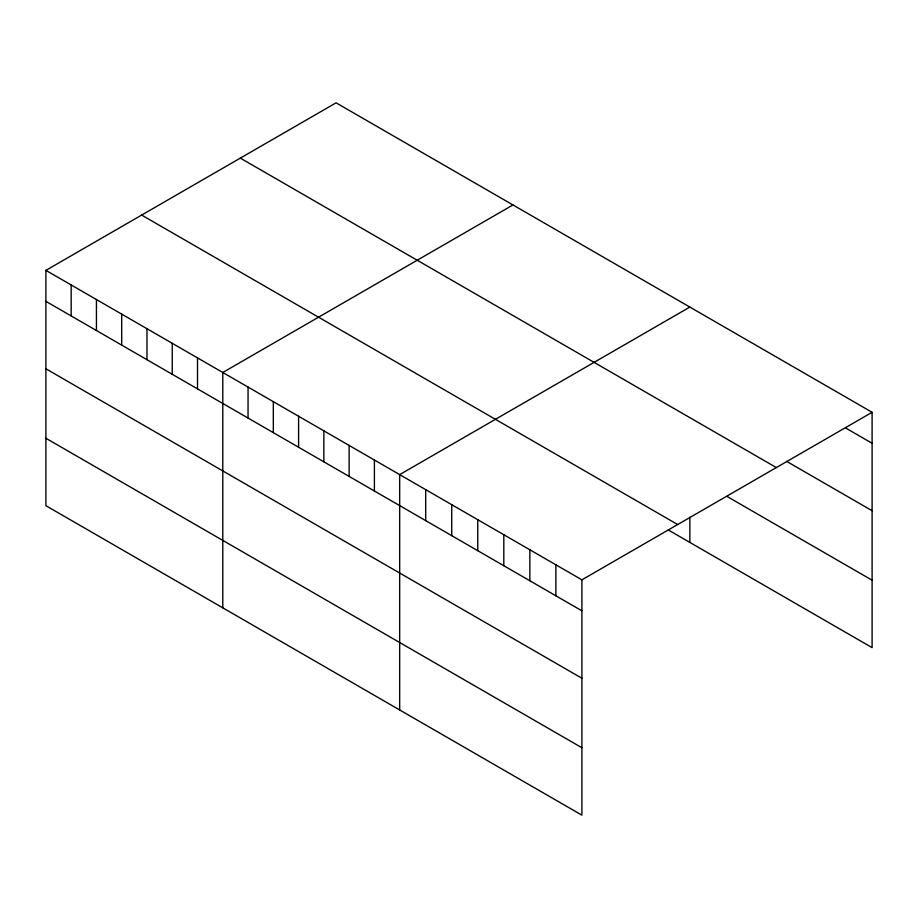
<?xml version="1.0" encoding="UTF-8"?>
<svg xmlns="http://www.w3.org/2000/svg" width="918" height="918" viewBox="0 0 918 918"><rect width="100%" height="100%" fill="white"/><g stroke="black" fill="none" stroke-linecap="round" stroke-linejoin="round"><path stroke-width="1.38" d="M45.9 270.362L581.909 579.832L581.909 815.173L45.9 505.703L45.9 270.362L336.091 102.827L872.1 412.297L872.1 647.638L668.201 529.915M512.967 204.955L222.787 372.49L222.787 607.831M689.854 307.071L399.674 474.617L399.674 709.958M581.909 579.832L872.1 412.297M846.063 428.247L872.1 443.268M786.554 461.329L872.1 510.718M240.321 158.114L776.341 467.583M727.045 496.454L872.1 580.199M141.659 215.076L677.679 524.545M45.9 301.345L581.909 610.814M45.9 368.784L581.909 678.253M45.9 438.265L581.909 747.734M689.854 517.121L689.854 542.412M555.883 564.799L555.883 595.782M529.847 549.767L529.847 580.75M503.81 534.735L503.81 565.717M477.773 519.703L477.773 550.685M451.736 504.671L451.736 535.653M425.7 489.65L425.7 520.621M374.395 460.021L374.395 491.004M349.127 445.437L349.127 476.419M323.859 430.852L323.859 461.823M298.591 416.256L298.591 447.238M273.323 401.671L273.323 432.642M248.055 387.075L248.055 418.057M197.519 357.905L197.519 388.876M172.251 343.309L172.251 374.292M146.972 328.724L146.972 359.707M121.704 314.128L121.704 345.111M96.436 299.543L96.436 330.526M71.168 284.959L71.168 315.93"/></g></svg>
